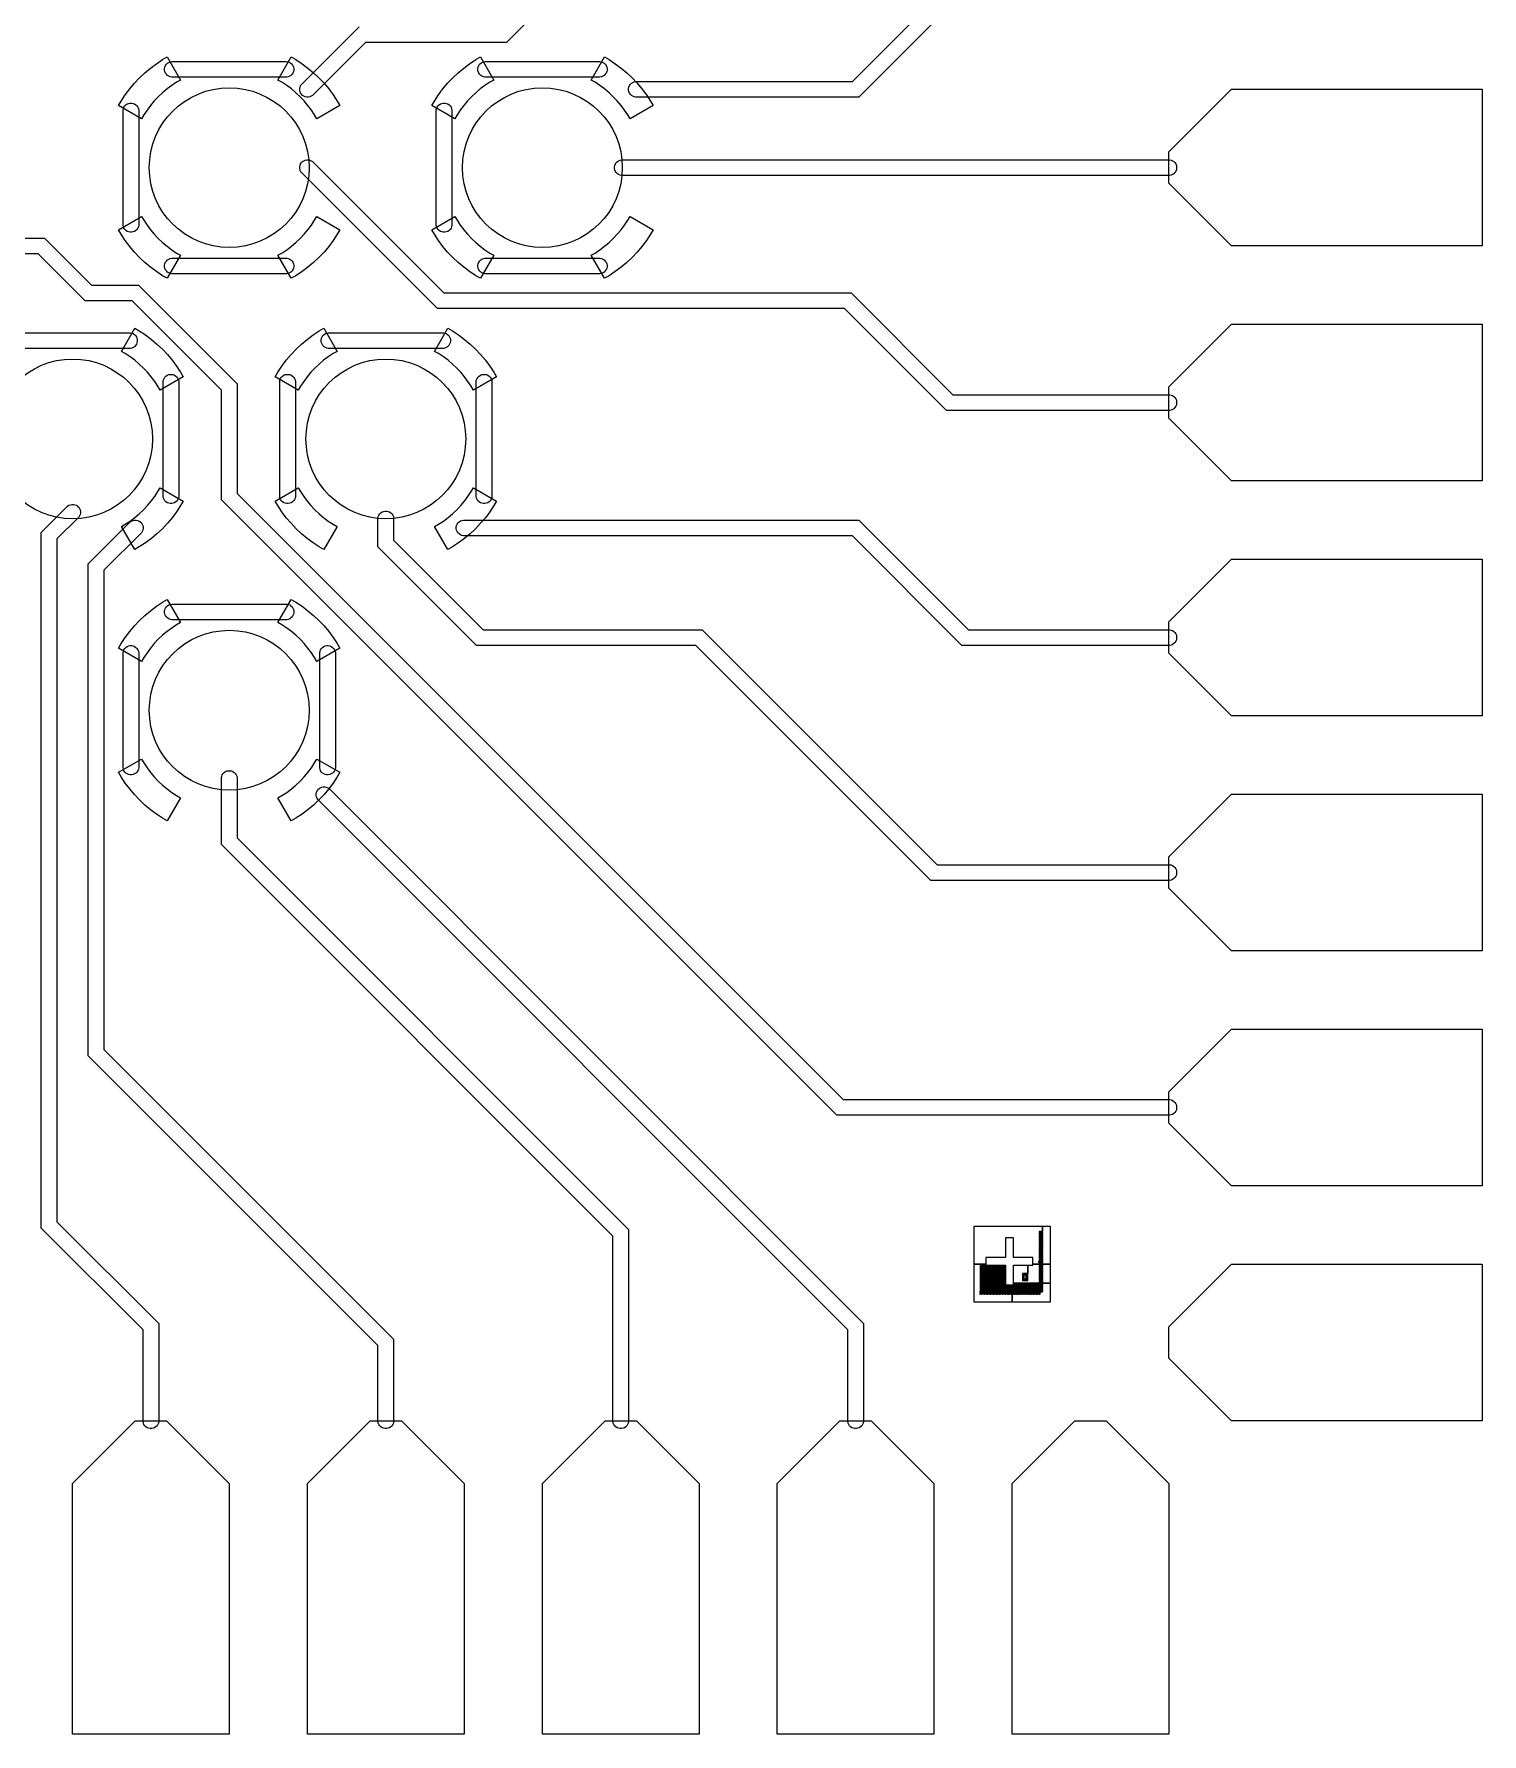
# Model space of a CAD drawing. Extents: x -17000 to 83000, y -61000 to 39000.
# Drawn here: x 33753 to 43000, y -10000 to 853 of the extents above; entities that cross this region are included whole.
import ezdxf

# ---------------------------------------------------------------- set-up
doc = ezdxf.new("R2010")
doc.units = 0
doc.layers.add('Central Electrodes', color=2, linetype='CONTINUOUS')

# ---------------------------------------------------------------- blocks, each defined once
blk = doc.blocks.new('BIG_photolith_alignment1')
at = {"layer": 'Central Electrodes'}
for points in [[(-225, -17.5), (-225, 225), (210, 225), (210, 190), (190, 190), (190, 185), (210, 185), (210, 180.5), (190, 180.5), (190, 175.5), (210, 175.5), (210, 171), (190, 171), (190, 166), (210, 166), (210, 161.5), (190, 161.5), (190, 156.5), (210, 156.5), (210, 152), (190, 152), (190, 147), (210, 147), (210, 142.5), (190, 142.5), (190, 137.5), (210, 137.5), (210, 133), (190, 133), (190, 128), (210, 128), (210, 123.5), (190, 123.5), (190, 118.5), (210, 118.5), (210, 114), (190, 114), (190, 109), (210, 109), (210, 104.5), (190, 104.5), (190, 99.5), (210, 99.5), (210, 95), (190, 95), (190, 90), (210, 90), (210, 85.5), (190, 85.5), (190, 80.5), (210, 80.5), (210, 76), (190, 76), (190, 71), (210, 71), (210, 66.5), (190, 66.5), (190, 61.5), (210, 61.5), (210, 57), (190, 57), (190, 52), (210, 52), (210, 47.5), (190, 47.5), (190, 42.5), (210, 42.5), (210, 38), (190, 38), (190, 33), (210, 33), (210, 28.5), (190, 28.5), (190, 23.5), (210, 23.5), (210, 19), (190, 19), (190, 14), (210, 14), (210, 9.5), (190, 9.5), (190, 4.5), (210, 4.5), (210, 0), (185, 0), (185, -5), (210, -5), (210, -9.5), (190, -9.5), (190, -14.5), (210, -14.5), (210, 225), (260, 225), (260, -17.5), (150, -17.5), (150, 25), (25, 25), (25, 150), (-25, 150), (-25, 25), (-150, 25), (-150, -17.5)], [(-225, -260), (-225, -17.5), (-185, -17.5), (-185, -190), (-190, -190), (-190, -210), (-185, -210), (-185, -17.5), (-175.5, -17.5), (-175.5, -190), (-180.5, -190), (-180.5, -210), (-175.5, -210), (-175.5, -17.5), (-166, -17.5), (-166, -190), (-171, -190), (-171, -210), (-166, -210), (-166, -17.5), (-156.5, -17.5), (-156.5, -190), (-161.5, -190), (-161.5, -210), (-156.5, -210), (-156.5, -17.5), (-150, -17.5), (-150, -25), (-147, -25), (-147, -190), (-152, -190), (-152, -210), (-147, -210), (-147, -25), (-137.5, -25), (-137.5, -190), (-142.5, -190), (-142.5, -210), (-137.5, -210), (-137.5, -25), (-128, -25), (-128, -190), (-133, -190), (-133, -210), (-128, -210), (-128, -25), (-118.5, -25), (-118.5, -190), (-123.5, -190), (-123.5, -210), (-118.5, -210), (-118.5, -25), (-109, -25), (-109, -190), (-114, -190), (-114, -210), (-109, -210), (-109, -25), (-99.5, -25), (-99.5, -190), (-104.5, -190), (-104.5, -210), (-99.5, -210), (-99.5, -25), (-90, -25), (-90, -190), (-95, -190), (-95, -210), (-90, -210), (-90, -25), (-80.5, -25), (-80.5, -190), (-85.5, -190), (-85.5, -210), (-80.5, -210), (-80.5, -25), (-71, -25), (-71, -190), (-76, -190), (-76, -210), (-71, -210), (-71, -25), (-61.5, -25), (-61.5, -190), (-66.5, -190), (-66.5, -210), (-61.5, -210), (-61.5, -25), (-52, -25), (-52, -190), (-57, -190), (-57, -210), (-52, -210), (-52, -25), (-42.5, -25), (-42.5, -190), (-47.5, -190), (-47.5, -210), (-42.5, -210), (-42.5, -25), (-33, -25), (-33, -190), (-38, -190), (-38, -210), (-33, -210), (-33, -25), (-25, -25), (-25, -150), (-23.5, -150), (-23.5, -190), (-28.5, -190), (-28.5, -210), (-23.5, -210), (-23.5, -150), (-14, -150), (-14, -190), (-19, -190), (-19, -210), (-14, -210), (-14, -150), (-4.5, -150), (-4.5, -190), (-9.5, -190), (-9.5, -210), (-4.5, -210), (-4.5, -150), (5, -150), (5, -185), (0, -185), (0, -210), (5, -210), (5, -150), (14.5, -150), (14.5, -190), (9.5, -190), (9.5, -210), (14.5, -210), (14.5, -150), (17.5, -150), (17.5, -260)], [(25, -138.75), (25, -25), (117.5, -25), (117.5, -77.5), (82.5, -77.5), (82.5, -122.5), (117.5, -122.5), (117.5, -25), (150, -25), (150, -17.5), (210, -17.5), (210, -19), (190, -19), (190, -24), (210, -24), (210, -28.5), (190, -28.5), (190, -33.5), (210, -33.5), (210, -38), (190, -38), (190, -43), (210, -43), (210, -47.5), (190, -47.5), (190, -52.5), (210, -52.5), (210, -57), (190, -57), (190, -62), (210, -62), (210, -66.5), (190, -66.5), (190, -71.5), (210, -71.5), (210, -76), (190, -76), (190, -81), (210, -81), (210, -85.5), (190, -85.5), (190, -90.5), (210, -90.5), (210, -95), (190, -95), (190, -100), (210, -100), (210, -104.5), (190, -104.5), (190, -109.5), (210, -109.5), (210, -114), (190, -114), (190, -119), (210, -119), (210, -123.5), (190, -123.5), (190, -128.5), (210, -128.5), (210, -133), (190, -133), (190, -138), (210, -138), (210, -17.5), (260, -17.5), (260, -138.75)], [(92.5, -117.5), (87.5, -112.5), (87.5, -87.5), (92.5, -82.5), (107.5, -82.5), (112.5, -87.5), (112.5, -112.5), (107.5, -117.5), (92.5, -117.5), (92.5, -110), (95, -112.5), (105, -112.5), (107.5, -110), (107.5, -90), (105, -87.5), (95, -87.5), (92.5, -90)], [(17.5, -260), (17.5, -150), (24, -150), (24, -190), (19, -190), (19, -210), (24, -210), (24, -150), (25, -150), (25, -138.75), (33.5, -138.75), (33.5, -190), (28.5, -190), (28.5, -210), (33.5, -210), (33.5, -138.75), (43, -138.75), (43, -190), (38, -190), (38, -210), (43, -210), (43, -138.75), (52.5, -138.75), (52.5, -190), (47.5, -190), (47.5, -210), (52.5, -210), (52.5, -138.75), (62, -138.75), (62, -190), (57, -190), (57, -210), (62, -210), (62, -138.75), (71.5, -138.75), (71.5, -190), (66.5, -190), (66.5, -210), (71.5, -210), (71.5, -138.75), (81, -138.75), (81, -190), (76, -190), (76, -210), (81, -210), (81, -138.75), (90.5, -138.75), (90.5, -190), (85.5, -190), (85.5, -210), (90.5, -210), (90.5, -138.75), (100, -138.75), (100, -190), (95, -190), (95, -210), (100, -210), (100, -138.75), (109.5, -138.75), (109.5, -190), (104.5, -190), (104.5, -210), (109.5, -210), (109.5, -138.75), (119, -138.75), (119, -190), (114, -190), (114, -210), (119, -210), (119, -138.75), (128.5, -138.75), (128.5, -190), (123.5, -190), (123.5, -210), (128.5, -210), (128.5, -138.75), (138, -138.75), (138, -190), (133, -190), (133, -210), (138, -210), (138, -138.75), (147.5, -138.75), (147.5, -190), (142.5, -190), (142.5, -210), (147.5, -210), (147.5, -138.75), (157, -138.75), (157, -190), (152, -190), (152, -210), (157, -210), (157, -138.75), (166.5, -138.75), (166.5, -190), (161.5, -190), (161.5, -210), (166.5, -210), (166.5, -138.75), (176, -138.75), (176, -190), (171, -190), (171, -210), (176, -210), (176, -138.75), (185.5, -138.75), (185.5, -190), (180.5, -190), (180.5, -210), (185.5, -210), (185.5, -138.75), (210, -138.75), (210, -142.5), (190, -142.5), (190, -147.5), (210, -147.5), (210, -152), (190, -152), (190, -157), (210, -157), (210, -161.5), (190, -161.5), (190, -166.5), (210, -166.5), (210, -171), (190, -171), (190, -176), (210, -176), (210, -180.5), (190, -180.5), (190, -185.5), (210, -185.5), (210, -190), (190, -190), (190, -210), (195, -210), (195, -195), (210, -195), (210, -138.75), (260, -138.75), (260, -260)]]:
    blk.add_lwpolyline(points, close=True, dxfattribs=at)

msp = doc.modelspace()

# ---------------------------------------------------------------- linework, layer by layer
at = {"layer": 'Central Electrodes'}
for points in [[(37520.71, 1550), (36770.71, 800), (35870.71, 800), (35531.873, 461.163), (35523.684, 455.691), (35514.584, 451.922), (35504.924, 450), (35495.075, 450), (35485.415, 451.922), (35476.316, 455.691), (35468.127, 461.162), (35461.162, 468.127), (35455.691, 476.316), (35451.922, 485.415), (35450, 495.075), (35450, 504.924), (35451.922, 514.584), (35455.691, 523.684), (35461.163, 531.873), (35829.29, 900)], [(40020.71, 1450), (39020.71, 450), (37595.075, 450), (37585.416, 451.921), (37576.316, 455.691), (37568.127, 461.162), (37561.162, 468.127), (37555.691, 476.316), (37551.921, 485.416), (37550, 495.075), (37550, 504.925), (37551.921, 514.584), (37555.691, 523.684), (37561.162, 531.873), (37568.127, 538.838), (37576.316, 544.309), (37585.416, 548.079), (37595.075, 550), (38979.29, 550), (39979.29, 1550)], [(33495.075, -450), (33820.71, -450), (34120.71, -750), (34420.71, -750), (35050, -1379.29), (35050, -2079.29), (38920.71, -5950), (41004.925, -5950), (41014.584, -5951.921), (41023.684, -5955.691), (41031.873, -5961.162), (41038.838, -5968.127), (41044.309, -5976.316), (41048.079, -5985.416), (41050, -5995.075), (41050, -6004.925), (41048.079, -6014.584), (41044.309, -6023.684), (41038.838, -6031.873), (41031.873, -6038.838), (41023.684, -6044.309), (41014.584, -6048.079), (41004.925, -6050), (38879.29, -6050), (34950, -2120.71), (34950, -1420.71), (34379.29, -850), (34079.29, -850), (33779.29, -550), (33495.075, -550)], [(33632.575, -1054.182), (34367.425, -1054.182), (34377.084, -1056.103), (34386.184, -1059.873), (34394.373, -1065.344), (34401.338, -1072.309), (34406.809, -1080.498), (34410.579, -1089.598), (34412.5, -1099.257), (34412.5, -1109.107), (34410.579, -1118.766), (34406.809, -1127.866), (34401.338, -1136.055), (34394.373, -1143.02), (34386.184, -1148.491), (34377.084, -1152.261), (34367.425, -1154.182), (33632.575, -1154.182)]]:
    msp.add_lwpolyline(points, dxfattribs=at)
for points in [[(34440.743, 311.34), (34293.52, 396.34), (34310.303, 425.411), (34336.207, 464.794), (34364.354, 502.602), (34394.654, 538.713), (34427.001, 572.999), (34461.287, 605.346), (34497.398, 635.646), (34535.206, 663.793), (34574.589, 689.697), (34603.66, 706.48), (34688.66, 559.257), (34663.873, 544.945), (34632.757, 524.479), (34602.879, 502.237), (34574.351, 478.299), (34547.26, 452.74), (34521.701, 425.649), (34497.763, 397.121), (34475.521, 367.243), (34455.055, 336.127)], [(34632.575, 577.868), (34622.916, 579.789), (34613.816, 583.559), (34605.627, 589.03), (34598.662, 595.995), (34593.191, 604.184), (34589.421, 613.284), (34587.5, 622.943), (34587.5, 632.793), (34589.421, 642.452), (34593.191, 651.552), (34598.662, 659.741), (34605.627, 666.706), (34613.816, 672.177), (34622.916, 675.947), (34632.575, 677.868), (35367.425, 677.868), (35377.084, 675.947), (35386.184, 672.177), (35394.373, 666.706), (35401.338, 659.741), (35406.809, 651.552), (35410.579, 642.452), (35412.5, 632.793), (35412.5, 622.943), (35410.579, 613.284), (35406.809, 604.184), (35401.338, 595.995), (35394.373, 589.03), (35386.184, 583.559), (35377.084, 579.789), (35367.425, 577.868)], [(35559.257, 311.34), (35544.945, 336.127), (35524.479, 367.243), (35502.237, 397.121), (35478.299, 425.649), (35452.74, 452.74), (35425.649, 478.299), (35397.121, 502.237), (35367.243, 524.479), (35336.127, 544.945), (35311.34, 559.257), (35396.34, 706.48), (35425.411, 689.697), (35464.794, 663.793), (35502.602, 635.646), (35538.713, 605.346), (35572.999, 572.999), (35605.346, 538.713), (35635.646, 502.602), (35663.793, 464.794), (35689.697, 425.411), (35706.48, 396.34)], [(36440.743, 311.34), (36293.52, 396.34), (36310.303, 425.411), (36336.207, 464.794), (36364.354, 502.602), (36394.654, 538.713), (36427.001, 572.999), (36461.287, 605.346), (36497.398, 635.646), (36535.206, 663.793), (36574.589, 689.697), (36603.66, 706.48), (36688.66, 559.257), (36663.873, 544.945), (36632.757, 524.479), (36602.879, 502.237), (36574.351, 478.299), (36547.26, 452.74), (36521.701, 425.649), (36497.763, 397.121), (36475.521, 367.243), (36455.055, 336.127)], [(36632.575, 577.868), (36622.916, 579.789), (36613.816, 583.559), (36605.627, 589.03), (36598.662, 595.995), (36593.191, 604.184), (36589.421, 613.284), (36587.5, 622.943), (36587.5, 632.793), (36589.421, 642.452), (36593.191, 651.552), (36598.662, 659.741), (36605.627, 666.706), (36613.816, 672.177), (36622.916, 675.947), (36632.575, 677.868), (37367.425, 677.868), (37377.084, 675.947), (37386.184, 672.177), (37394.373, 666.706), (37401.338, 659.741), (37406.809, 651.552), (37410.579, 642.452), (37412.5, 632.793), (37412.5, 622.943), (37410.579, 613.284), (37406.809, 604.184), (37401.338, 595.995), (37394.373, 589.03), (37386.184, 583.559), (37377.084, 579.789), (37367.425, 577.868)], [(37559.257, 311.34), (37544.945, 336.127), (37524.479, 367.243), (37502.237, 397.121), (37478.299, 425.649), (37452.74, 452.74), (37425.649, 478.299), (37397.121, 502.237), (37367.243, 524.479), (37336.127, 544.945), (37311.34, 559.257), (37396.34, 706.48), (37425.411, 689.697), (37464.794, 663.793), (37502.602, 635.646), (37538.713, 605.346), (37572.999, 572.999), (37605.346, 538.713), (37635.646, 502.602), (37663.793, 464.794), (37689.697, 425.411), (37706.48, 396.34)], [(41400, -500), (41000, -100), (41000, 100), (41400, 500), (43000, 500), (43000, -500)], [(34367.207, -412.5), (34357.548, -410.579), (34348.448, -406.809), (34340.259, -401.338), (34333.294, -394.373), (34327.823, -386.184), (34324.053, -377.084), (34322.132, -367.425), (34322.132, 367.425), (34324.053, 377.084), (34327.823, 386.184), (34333.294, 394.373), (34340.259, 401.338), (34348.448, 406.809), (34357.548, 410.579), (34367.207, 412.5), (34377.057, 412.5), (34386.716, 410.579), (34395.816, 406.809), (34404.005, 401.338), (34410.97, 394.373), (34416.441, 386.184), (34420.211, 377.084), (34422.132, 367.425), (34422.132, -367.425), (34420.211, -377.084), (34416.441, -386.184), (34410.97, -394.373), (34404.005, -401.338), (34395.816, -406.809), (34386.716, -410.579), (34377.057, -412.5)], [(36367.207, -412.5), (36357.548, -410.579), (36348.448, -406.809), (36340.259, -401.338), (36333.294, -394.373), (36327.823, -386.184), (36324.053, -377.084), (36322.132, -367.425), (36322.132, 367.425), (36324.053, 377.084), (36327.823, 386.184), (36333.294, 394.373), (36340.259, 401.338), (36348.448, 406.809), (36357.548, 410.579), (36367.207, 412.5), (36377.057, 412.5), (36386.716, 410.579), (36395.816, 406.809), (36404.005, 401.338), (36410.97, 394.373), (36416.441, 386.184), (36420.211, 377.084), (36422.132, 367.425), (36422.132, -367.425), (36420.211, -377.084), (36416.441, -386.184), (36410.97, -394.373), (36404.005, -401.338), (36395.816, -406.809), (36386.716, -410.579), (36377.057, -412.5)], [(39579.29, -1550), (38929.29, -900), (36329.29, -900), (35461.163, -31.873), (35455.691, -23.684), (35451.922, -14.584), (35450, -4.924), (35450, 4.925), (35451.922, 14.585), (35455.691, 23.684), (35461.162, 31.873), (35468.127, 38.838), (35476.316, 44.309), (35485.415, 48.078), (35495.075, 50), (35504.924, 50), (35514.584, 48.078), (35523.684, 44.309), (35531.873, 38.837), (36370.71, -800), (38970.71, -800), (39620.71, -1450), (41004.925, -1450), (41014.584, -1451.921), (41023.684, -1455.691), (41031.873, -1461.162), (41038.838, -1468.127), (41044.309, -1476.316), (41048.079, -1485.416), (41050, -1495.075), (41050, -1504.925), (41048.079, -1514.584), (41044.309, -1523.684), (41038.838, -1531.873), (41031.873, -1538.838), (41023.684, -1544.309), (41014.584, -1548.079), (41004.925, -1550)], [(37505.327, -50), (37495.668, -48.079), (37486.568, -44.309), (37478.379, -38.838), (37471.414, -31.873), (37465.943, -23.684), (37462.173, -14.584), (37460.252, -4.925), (37460.252, 4.925), (37462.173, 14.584), (37465.943, 23.684), (37471.414, 31.873), (37478.379, 38.838), (37486.568, 44.309), (37495.668, 48.079), (37505.327, 50), (41004.925, 50), (41014.584, 48.079), (41023.684, 44.309), (41031.873, 38.838), (41038.838, 31.873), (41044.309, 23.684), (41048.079, 14.584), (41050, 4.925), (41050, -4.925), (41048.079, -14.584), (41044.309, -23.684), (41038.838, -31.873), (41031.873, -38.838), (41023.684, -44.309), (41014.584, -48.079), (41004.925, -50)], [(34603.66, -706.48), (34574.589, -689.697), (34535.206, -663.793), (34497.398, -635.646), (34461.287, -605.346), (34427.001, -572.999), (34394.654, -538.713), (34364.354, -502.602), (34336.207, -464.794), (34310.303, -425.411), (34293.52, -396.34), (34440.743, -311.34), (34455.055, -336.127), (34475.521, -367.243), (34497.763, -397.121), (34521.701, -425.649), (34547.26, -452.74), (34574.351, -478.299), (34602.879, -502.237), (34632.757, -524.479), (34663.873, -544.945), (34688.66, -559.257)], [(35396.34, -706.48), (35311.34, -559.257), (35336.127, -544.945), (35367.243, -524.479), (35397.121, -502.237), (35425.649, -478.299), (35452.74, -452.74), (35478.299, -425.649), (35502.237, -397.121), (35524.479, -367.243), (35544.945, -336.127), (35559.257, -311.34), (35706.48, -396.34), (35689.697, -425.411), (35663.793, -464.794), (35635.646, -502.602), (35605.346, -538.713), (35572.999, -572.999), (35538.713, -605.346), (35502.602, -635.646), (35464.794, -663.793), (35425.411, -689.697)], [(36603.66, -706.48), (36574.589, -689.697), (36535.206, -663.793), (36497.398, -635.646), (36461.287, -605.346), (36427.001, -572.999), (36394.654, -538.713), (36364.354, -502.602), (36336.207, -464.794), (36310.303, -425.411), (36293.52, -396.34), (36440.743, -311.34), (36455.055, -336.127), (36475.521, -367.243), (36497.763, -397.121), (36521.701, -425.649), (36547.26, -452.74), (36574.351, -478.299), (36602.879, -502.237), (36632.757, -524.479), (36663.873, -544.945), (36688.66, -559.257)], [(37396.34, -706.48), (37311.34, -559.257), (37336.127, -544.945), (37367.243, -524.479), (37397.121, -502.237), (37425.649, -478.299), (37452.74, -452.74), (37478.299, -425.649), (37502.237, -397.121), (37524.479, -367.243), (37544.945, -336.127), (37559.257, -311.34), (37706.48, -396.34), (37689.697, -425.411), (37663.793, -464.794), (37635.646, -502.602), (37605.346, -538.713), (37572.999, -572.999), (37538.713, -605.346), (37502.602, -635.646), (37464.794, -663.793), (37425.411, -689.697)], [(34632.575, -677.868), (34622.916, -675.947), (34613.816, -672.177), (34605.627, -666.706), (34598.662, -659.741), (34593.191, -651.552), (34589.421, -642.452), (34587.5, -632.793), (34587.5, -622.943), (34589.421, -613.284), (34593.191, -604.184), (34598.662, -595.995), (34605.627, -589.03), (34613.816, -583.559), (34622.916, -579.789), (34632.575, -577.868), (35367.425, -577.868), (35377.084, -579.789), (35386.184, -583.559), (35394.373, -589.03), (35401.338, -595.995), (35406.809, -604.184), (35410.579, -613.284), (35412.5, -622.943), (35412.5, -632.793), (35410.579, -642.452), (35406.809, -651.552), (35401.338, -659.741), (35394.373, -666.706), (35386.184, -672.177), (35377.084, -675.947), (35367.425, -677.868)], [(36632.575, -677.868), (36622.916, -675.947), (36613.816, -672.177), (36605.627, -666.706), (36598.662, -659.741), (36593.191, -651.552), (36589.421, -642.452), (36587.5, -632.793), (36587.5, -622.943), (36589.421, -613.284), (36593.191, -604.184), (36598.662, -595.995), (36605.627, -589.03), (36613.816, -583.559), (36622.916, -579.789), (36632.575, -577.868), (37367.425, -577.868), (37377.084, -579.789), (37386.184, -583.559), (37394.373, -589.03), (37401.338, -595.995), (37406.809, -604.184), (37410.579, -613.284), (37412.5, -622.943), (37412.5, -632.793), (37410.579, -642.452), (37406.809, -651.552), (37401.338, -659.741), (37394.373, -666.706), (37386.184, -672.177), (37377.084, -675.947), (37367.425, -677.868)], [(34559.257, -1420.711), (34544.945, -1395.923), (34524.48, -1364.807), (34502.238, -1334.931), (34478.299, -1306.402), (34452.74, -1279.311), (34425.649, -1253.752), (34397.121, -1229.814), (34367.243, -1207.572), (34336.127, -1187.106), (34311.34, -1172.794), (34396.34, -1025.57), (34425.41, -1042.354), (34464.794, -1068.258), (34502.602, -1096.405), (34538.713, -1126.705), (34572.999, -1159.052), (34605.346, -1193.338), (34635.646, -1229.448), (34663.794, -1267.256), (34689.697, -1306.64), (34706.48, -1335.711)], [(35440.743, -1420.711), (35293.52, -1335.711), (35310.303, -1306.64), (35336.206, -1267.256), (35364.354, -1229.448), (35394.654, -1193.338), (35427.001, -1159.052), (35461.287, -1126.705), (35497.398, -1096.405), (35535.206, -1068.258), (35574.59, -1042.354), (35603.66, -1025.57), (35688.66, -1172.794), (35663.873, -1187.106), (35632.757, -1207.572), (35602.879, -1229.814), (35574.351, -1253.752), (35547.26, -1279.311), (35521.701, -1306.402), (35497.762, -1334.931), (35475.52, -1364.807), (35455.055, -1395.923)], [(35632.575, -1154.182), (35622.916, -1152.261), (35613.816, -1148.491), (35605.627, -1143.02), (35598.662, -1136.055), (35593.191, -1127.866), (35589.421, -1118.766), (35587.5, -1109.107), (35587.5, -1099.257), (35589.421, -1089.598), (35593.191, -1080.498), (35598.662, -1072.309), (35605.627, -1065.344), (35613.816, -1059.873), (35622.916, -1056.103), (35632.575, -1054.182), (36367.425, -1054.182), (36377.084, -1056.103), (36386.184, -1059.873), (36394.373, -1065.344), (36401.338, -1072.309), (36406.809, -1080.498), (36410.579, -1089.598), (36412.5, -1099.257), (36412.5, -1109.107), (36410.579, -1118.766), (36406.809, -1127.866), (36401.338, -1136.055), (36394.373, -1143.02), (36386.184, -1148.491), (36377.084, -1152.261), (36367.425, -1154.182)], [(36559.257, -1420.711), (36544.945, -1395.923), (36524.48, -1364.807), (36502.238, -1334.931), (36478.299, -1306.402), (36452.74, -1279.311), (36425.649, -1253.752), (36397.121, -1229.814), (36367.243, -1207.572), (36336.127, -1187.106), (36311.34, -1172.794), (36396.34, -1025.57), (36425.41, -1042.354), (36464.794, -1068.258), (36502.602, -1096.405), (36538.713, -1126.705), (36572.999, -1159.052), (36605.346, -1193.338), (36635.646, -1229.448), (36663.794, -1267.256), (36689.697, -1306.64), (36706.48, -1335.711)], [(41400, -2000), (41000, -1600), (41000, -1400), (41400, -1000), (43000, -1000), (43000, -2000)], [(34622.943, -2144.551), (34613.284, -2142.63), (34604.184, -2138.86), (34595.995, -2133.389), (34589.03, -2126.424), (34583.559, -2118.235), (34579.789, -2109.135), (34577.868, -2099.476), (34577.868, -1364.626), (34579.789, -1354.967), (34583.559, -1345.867), (34589.03, -1337.678), (34595.995, -1330.713), (34604.184, -1325.242), (34613.284, -1321.472), (34622.943, -1319.551), (34632.793, -1319.551), (34642.452, -1321.472), (34651.552, -1325.242), (34659.741, -1330.713), (34666.706, -1337.678), (34672.177, -1345.867), (34675.947, -1354.967), (34677.868, -1364.626), (34677.868, -2099.476), (34675.947, -2109.135), (34672.177, -2118.235), (34666.706, -2126.424), (34659.741, -2133.389), (34651.552, -2138.86), (34642.452, -2142.63), (34632.793, -2144.551)], [(35367.207, -2144.551), (35357.548, -2142.63), (35348.448, -2138.86), (35340.259, -2133.389), (35333.294, -2126.424), (35327.823, -2118.235), (35324.053, -2109.135), (35322.132, -2099.476), (35322.132, -1364.626), (35324.053, -1354.967), (35327.823, -1345.867), (35333.294, -1337.678), (35340.259, -1330.713), (35348.448, -1325.242), (35357.548, -1321.472), (35367.207, -1319.551), (35377.057, -1319.551), (35386.716, -1321.472), (35395.816, -1325.242), (35404.005, -1330.713), (35410.97, -1337.678), (35416.441, -1345.867), (35420.211, -1354.967), (35422.132, -1364.626), (35422.132, -2099.476), (35420.211, -2109.135), (35416.441, -2118.235), (35410.97, -2126.424), (35404.005, -2133.389), (35395.816, -2138.86), (35386.716, -2142.63), (35377.057, -2144.551)], [(36622.943, -2144.551), (36613.284, -2142.63), (36604.184, -2138.86), (36595.995, -2133.389), (36589.03, -2126.424), (36583.559, -2118.235), (36579.789, -2109.135), (36577.868, -2099.476), (36577.868, -1364.626), (36579.789, -1354.967), (36583.559, -1345.867), (36589.03, -1337.678), (36595.995, -1330.713), (36604.184, -1325.242), (36613.284, -1321.472), (36622.943, -1319.551), (36632.793, -1319.551), (36642.452, -1321.472), (36651.552, -1325.242), (36659.741, -1330.713), (36666.706, -1337.678), (36672.177, -1345.867), (36675.947, -1354.967), (36677.868, -1364.626), (36677.868, -2099.476), (36675.947, -2109.135), (36672.177, -2118.235), (36666.706, -2126.424), (36659.741, -2133.389), (36651.552, -2138.86), (36642.452, -2142.63), (36632.793, -2144.551)], [(34396.34, -2438.531), (34311.34, -2291.306), (34336.127, -2276.996), (34367.243, -2256.53), (34397.121, -2234.288), (34425.649, -2210.35), (34452.74, -2184.791), (34478.299, -2157.7), (34502.237, -2129.172), (34524.479, -2099.294), (34544.945, -2068.178), (34559.257, -2043.391), (34706.48, -2128.391), (34689.697, -2157.462), (34663.793, -2196.845), (34635.646, -2234.653), (34605.346, -2270.764), (34572.999, -2305.05), (34538.713, -2337.397), (34502.602, -2367.697), (34464.794, -2395.844), (34425.409, -2421.748)], [(35603.66, -2438.531), (35574.591, -2421.748), (35535.206, -2395.844), (35497.398, -2367.697), (35461.287, -2337.397), (35427.001, -2305.05), (35394.654, -2270.764), (35364.354, -2234.653), (35336.207, -2196.845), (35310.303, -2157.462), (35293.52, -2128.391), (35440.743, -2043.391), (35455.055, -2068.178), (35475.521, -2099.294), (35497.763, -2129.172), (35521.701, -2157.7), (35547.26, -2184.791), (35574.351, -2210.35), (35602.879, -2234.288), (35632.757, -2256.53), (35663.873, -2276.996), (35688.66, -2291.306)], [(36396.34, -2438.531), (36311.34, -2291.306), (36336.127, -2276.996), (36367.243, -2256.53), (36397.121, -2234.288), (36425.649, -2210.35), (36452.74, -2184.791), (36478.299, -2157.7), (36502.237, -2129.172), (36524.479, -2099.294), (36544.945, -2068.178), (36559.257, -2043.391), (36706.48, -2128.391), (36689.697, -2157.462), (36663.793, -2196.845), (36635.646, -2234.653), (36605.346, -2270.764), (36572.999, -2305.05), (36538.713, -2337.397), (36502.602, -2367.697), (36464.794, -2395.844), (36425.409, -2421.748)], [(34495.075, -8050), (34485.416, -8048.079), (34476.316, -8044.309), (34468.127, -8038.838), (34461.162, -8031.873), (34455.691, -8023.684), (34451.921, -8014.584), (34450, -8004.925), (34450, -7420.71), (33800, -6770.71), (33800, -2329.29), (33968.127, -2161.163), (33976.316, -2155.691), (33985.416, -2151.922), (33995.076, -2150), (34004.925, -2150), (34014.585, -2151.922), (34023.684, -2155.691), (34031.873, -2161.162), (34038.838, -2168.127), (34044.309, -2176.316), (34048.078, -2185.415), (34050, -2195.075), (34050, -2204.924), (34048.078, -2214.584), (34044.309, -2223.684), (34038.837, -2231.873), (33900, -2370.71), (33900, -6729.29), (34550, -7379.29), (34550, -8004.925), (34548.079, -8014.584), (34544.309, -8023.684), (34538.838, -8031.873), (34531.873, -8038.838), (34523.684, -8044.309), (34514.584, -8048.079), (34504.925, -8050)], [(35995.075, -8050), (35985.416, -8048.079), (35976.316, -8044.309), (35968.127, -8038.838), (35961.162, -8031.873), (35955.691, -8023.684), (35951.921, -8014.584), (35950, -8004.925), (35950, -7520.71), (34100, -5670.71), (34100, -2529.29), (34368.127, -2261.163), (34376.316, -2255.691), (34385.416, -2251.922), (34395.076, -2250), (34404.925, -2250), (34414.585, -2251.922), (34423.684, -2255.691), (34431.873, -2261.162), (34438.838, -2268.127), (34444.309, -2276.316), (34448.078, -2285.415), (34450, -2295.075), (34450, -2304.924), (34448.078, -2314.584), (34444.309, -2323.684), (34438.837, -2331.873), (34200, -2570.71), (34200, -5629.29), (36050, -7479.29), (36050, -8004.925), (36048.079, -8014.584), (36044.309, -8023.684), (36038.838, -8031.873), (36031.873, -8038.838), (36023.684, -8044.309), (36014.584, -8048.079), (36004.925, -8050)], [(39479.29, -4550), (37979.29, -3050), (36579.29, -3050), (35950, -2420.71), (35950, -2237.378), (35951.921, -2227.719), (35955.691, -2218.619), (35961.162, -2210.43), (35968.127, -2203.465), (35976.316, -2197.994), (35985.416, -2194.224), (35995.075, -2192.303), (36004.925, -2192.303), (36014.584, -2194.224), (36023.684, -2197.994), (36031.873, -2203.465), (36038.838, -2210.43), (36044.309, -2218.619), (36048.079, -2227.719), (36050, -2237.378), (36050, -2379.29), (36620.71, -2950), (38020.71, -2950), (39520.71, -4450), (41004.925, -4450), (41014.584, -4451.921), (41023.684, -4455.691), (41031.873, -4461.162), (41038.838, -4468.127), (41044.309, -4476.316), (41048.079, -4485.416), (41050, -4495.075), (41050, -4504.925), (41048.079, -4514.584), (41044.309, -4523.684), (41038.838, -4531.873), (41031.873, -4538.838), (41023.684, -4544.309), (41014.584, -4548.079), (41004.925, -4550)], [(39679.29, -3050), (38979.29, -2350), (36495.075, -2350), (36485.416, -2348.079), (36476.316, -2344.309), (36468.127, -2338.838), (36461.162, -2331.873), (36455.691, -2323.684), (36451.921, -2314.584), (36450, -2304.925), (36450, -2295.075), (36451.921, -2285.416), (36455.691, -2276.316), (36461.162, -2268.127), (36468.127, -2261.162), (36476.316, -2255.691), (36485.416, -2251.921), (36495.075, -2250), (39020.71, -2250), (39720.71, -2950), (41004.925, -2950), (41014.584, -2951.921), (41023.684, -2955.691), (41031.873, -2961.162), (41038.838, -2968.127), (41044.309, -2976.316), (41048.079, -2985.416), (41050, -2995.075), (41050, -3004.925), (41048.079, -3014.584), (41044.309, -3023.684), (41038.838, -3031.873), (41031.873, -3038.838), (41023.684, -3044.309), (41014.584, -3048.079), (41004.925, -3050)], [(41400, -3500), (41000, -3100), (41000, -2900), (41400, -2500), (43000, -2500), (43000, -3500)], [(34440.743, -3152.762), (34293.52, -3067.762), (34310.303, -3038.691), (34336.206, -2999.307), (34364.354, -2961.499), (34394.654, -2925.389), (34427.001, -2891.103), (34461.287, -2858.756), (34497.399, -2828.454), (34535.206, -2800.309), (34574.59, -2774.405), (34603.66, -2757.621), (34688.66, -2904.845), (34663.874, -2919.156), (34632.756, -2939.622), (34602.88, -2961.864), (34574.351, -2985.803), (34547.26, -3011.362), (34521.701, -3038.452), (34497.762, -3066.982), (34475.521, -3096.857), (34455.055, -3127.974)], [(34632.575, -2886.233), (34622.916, -2884.312), (34613.816, -2880.542), (34605.627, -2875.071), (34598.662, -2868.106), (34593.191, -2859.917), (34589.421, -2850.817), (34587.5, -2841.158), (34587.5, -2831.308), (34589.421, -2821.649), (34593.191, -2812.549), (34598.662, -2804.36), (34605.627, -2797.395), (34613.816, -2791.924), (34622.916, -2788.154), (34632.575, -2786.233), (35367.425, -2786.233), (35377.084, -2788.154), (35386.184, -2791.924), (35394.373, -2797.395), (35401.338, -2804.36), (35406.809, -2812.549), (35410.579, -2821.649), (35412.5, -2831.308), (35412.5, -2841.158), (35410.579, -2850.817), (35406.809, -2859.917), (35401.338, -2868.106), (35394.373, -2875.071), (35386.184, -2880.542), (35377.084, -2884.312), (35367.425, -2886.233)], [(35559.257, -3152.762), (35544.945, -3127.974), (35524.479, -3096.857), (35502.238, -3066.982), (35478.299, -3038.452), (35452.74, -3011.362), (35425.649, -2985.803), (35397.12, -2961.864), (35367.244, -2939.622), (35336.126, -2919.156), (35311.34, -2904.845), (35396.34, -2757.621), (35425.41, -2774.404), (35464.794, -2800.309), (35502.601, -2828.454), (35538.713, -2858.756), (35572.999, -2891.103), (35605.346, -2925.389), (35635.646, -2961.499), (35663.794, -2999.307), (35689.697, -3038.691), (35706.48, -3067.762)], [(34367.207, -3876.602), (34357.548, -3874.681), (34348.448, -3870.911), (34340.259, -3865.44), (34333.294, -3858.475), (34327.823, -3850.286), (34324.053, -3841.186), (34322.132, -3831.527), (34322.132, -3096.677), (34324.053, -3087.018), (34327.823, -3077.918), (34333.294, -3069.729), (34340.259, -3062.764), (34348.448, -3057.293), (34357.548, -3053.523), (34367.207, -3051.602), (34377.057, -3051.602), (34386.716, -3053.523), (34395.816, -3057.293), (34404.005, -3062.764), (34410.97, -3069.729), (34416.441, -3077.918), (34420.211, -3087.018), (34422.132, -3096.677), (34422.132, -3831.527), (34420.211, -3841.186), (34416.441, -3850.286), (34410.97, -3858.475), (34404.005, -3865.44), (34395.816, -3870.911), (34386.716, -3874.681), (34377.057, -3876.602)], [(35622.943, -3876.602), (35613.284, -3874.681), (35604.184, -3870.911), (35595.995, -3865.44), (35589.03, -3858.475), (35583.559, -3850.286), (35579.789, -3841.186), (35577.868, -3831.527), (35577.868, -3096.677), (35579.789, -3087.018), (35583.559, -3077.918), (35589.03, -3069.729), (35595.995, -3062.764), (35604.184, -3057.293), (35613.284, -3053.523), (35622.943, -3051.602), (35632.793, -3051.602), (35642.452, -3053.523), (35651.552, -3057.293), (35659.741, -3062.764), (35666.706, -3069.729), (35672.177, -3077.918), (35675.947, -3087.018), (35677.868, -3096.677), (35677.868, -3831.527), (35675.947, -3841.186), (35672.177, -3850.286), (35666.706, -3858.475), (35659.741, -3865.44), (35651.552, -3870.911), (35642.452, -3874.681), (35632.793, -3876.602)], [(34603.66, -4170.582), (34574.591, -4153.799), (34535.206, -4127.895), (34497.398, -4099.748), (34461.287, -4069.448), (34427.001, -4037.1), (34394.654, -4002.814), (34364.354, -3966.704), (34336.207, -3928.896), (34310.303, -3889.513), (34293.52, -3860.442), (34440.743, -3775.442), (34455.055, -3800.229), (34475.521, -3831.345), (34497.762, -3861.221), (34521.701, -3889.751), (34547.26, -3916.842), (34574.35, -3942.399), (34602.88, -3966.34), (34632.757, -3988.581), (34663.873, -4009.047), (34688.66, -4023.357)], [(35396.34, -4170.582), (35311.34, -4023.357), (35336.127, -4009.047), (35367.243, -3988.581), (35397.12, -3966.34), (35425.65, -3942.399), (35452.74, -3916.842), (35478.299, -3889.751), (35502.238, -3861.221), (35524.479, -3831.345), (35544.945, -3800.229), (35559.257, -3775.442), (35706.48, -3860.442), (35689.697, -3889.513), (35663.793, -3928.896), (35635.646, -3966.704), (35605.346, -4002.814), (35572.999, -4037.1), (35538.713, -4069.448), (35502.602, -4099.748), (35464.794, -4127.895), (35425.409, -4153.799)], [(37495.075, -8050), (37485.416, -8048.079), (37476.316, -8044.309), (37468.127, -8038.838), (37461.162, -8031.873), (37455.691, -8023.684), (37451.921, -8014.584), (37450, -8004.925), (37450, -6820.71), (34950, -4320.71), (34950, -3895.075), (34951.921, -3885.416), (34955.691, -3876.316), (34961.162, -3868.127), (34968.127, -3861.162), (34976.316, -3855.691), (34985.416, -3851.921), (34995.075, -3850), (35004.925, -3850), (35014.584, -3851.921), (35023.684, -3855.691), (35031.873, -3861.162), (35038.838, -3868.127), (35044.309, -3876.316), (35048.079, -3885.416), (35050, -3895.075), (35050, -4279.29), (37550, -6779.29), (37550, -8004.925), (37548.079, -8014.584), (37544.309, -8023.684), (37538.838, -8031.873), (37531.873, -8038.838), (37523.684, -8044.309), (37514.584, -8048.079), (37504.925, -8050)], [(38995.075, -8050), (38985.416, -8048.079), (38976.316, -8044.309), (38968.127, -8038.838), (38961.162, -8031.873), (38955.691, -8023.684), (38951.921, -8014.584), (38950, -8004.925), (38950, -7420.7), (35566.497, -4034.673), (35561.028, -4026.481), (35557.262, -4017.381), (35555.344, -4007.72), (35555.348, -3997.871), (35557.273, -3988.212), (35561.045, -3979.114), (35566.52, -3970.926), (35573.487, -3963.965), (35581.679, -3958.496), (35590.779, -3954.73), (35600.44, -3952.812), (35610.289, -3952.816), (35619.948, -3954.741), (35629.046, -3958.513), (35637.234, -3963.988), (39050, -7379.3), (39050, -8004.925), (39048.079, -8014.584), (39044.309, -8023.684), (39038.838, -8031.873), (39031.873, -8038.838), (39023.684, -8044.309), (39014.584, -8048.079), (39004.925, -8050)], [(41400, -5000), (41000, -4600), (41000, -4400), (41400, -4000), (43000, -4000), (43000, -5000)], [(41400, -6500), (41000, -6100), (41000, -5900), (41400, -5500), (43000, -5500), (43000, -6500)], [(41400, -8000), (41000, -7600), (41000, -7400), (41400, -7000), (43000, -7000), (43000, -8000)], [(34000, -10000), (34000, -8400), (34400, -8000), (34600, -8000), (35000, -8400), (35000, -10000)], [(35500, -10000), (35500, -8400), (35900, -8000), (36100, -8000), (36500, -8400), (36500, -10000)], [(37000, -10000), (37000, -8400), (37400, -8000), (37600, -8000), (38000, -8400), (38000, -10000)], [(38500, -10000), (38500, -8400), (38900, -8000), (39100, -8000), (39500, -8400), (39500, -10000)], [(40000, -10000), (40000, -8400), (40400, -8000), (40600, -8000), (41000, -8400), (41000, -10000)]]:
    msp.add_lwpolyline(points, close=True, dxfattribs=at)
for centre in [(35000, 0), (37000, 0), (34000, -1732.051), (36000, -1732.051), (35000, -3464.101)]:
    msp.add_circle(centre, 510.252, dxfattribs=at)

# ---------------------------------------------------------------- block references
msp.add_blockref('BIG_photolith_alignment1', (39982.5, -6982.5))

doc.saveas('drawing.dxf')
